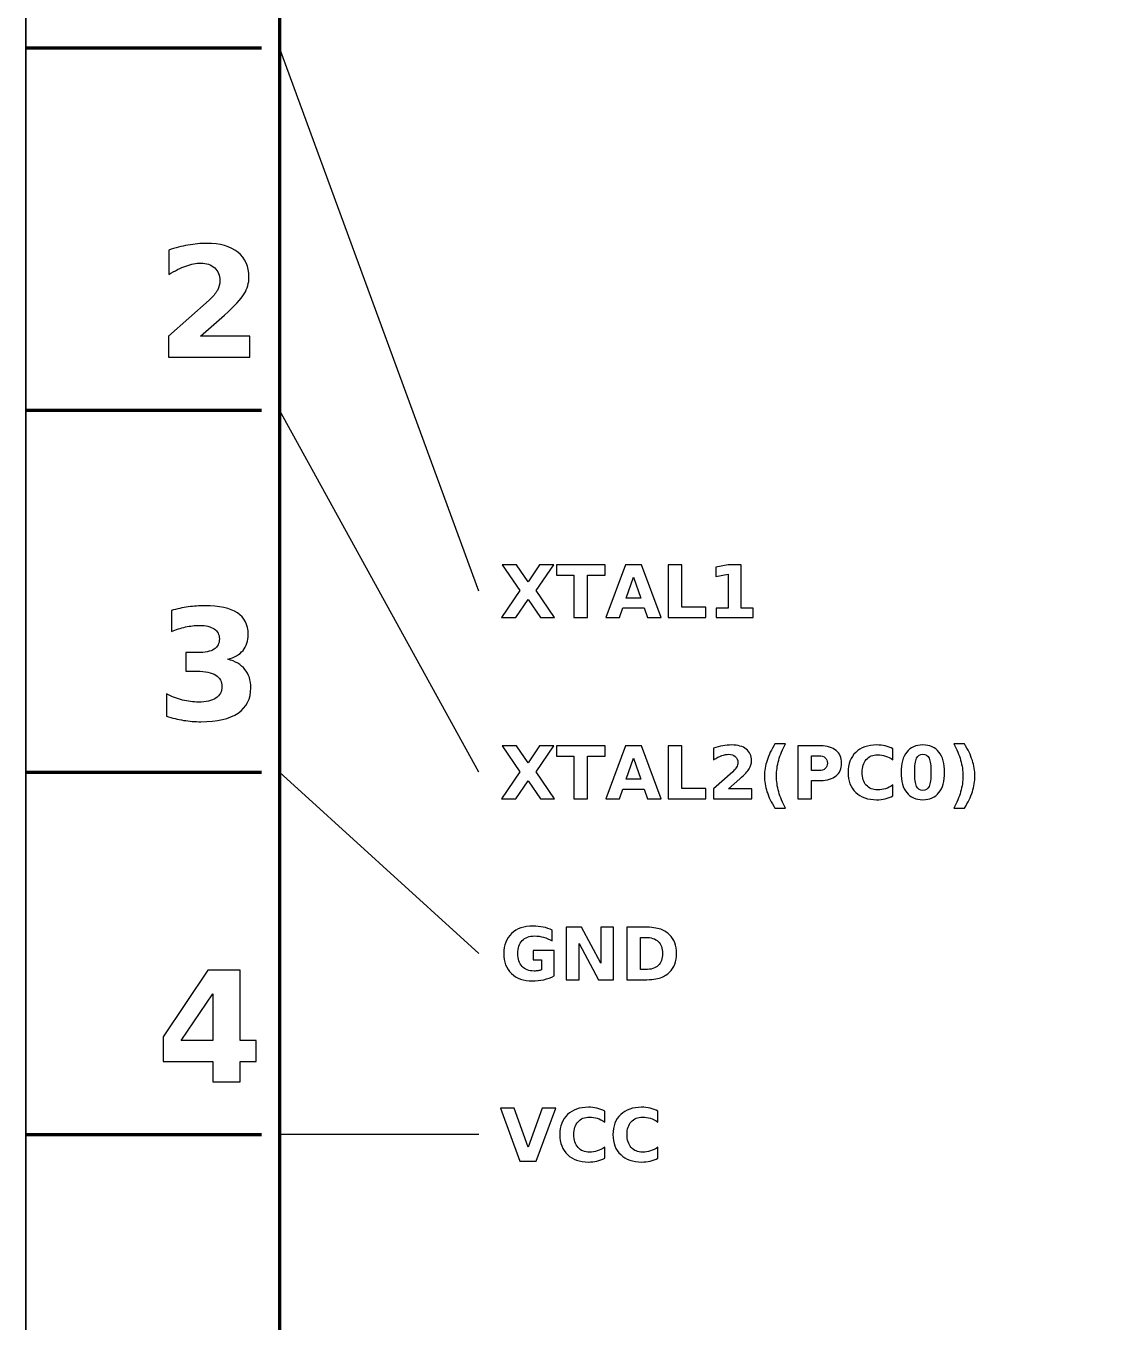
# Model space of a CAD drawing. Header units: centimetres. Extents: x -16.5 to -4.5, y -20.9 to -8.8.
# Drawn here: x -16.5 to -13.531, y -14.867 to -11.29 of the extents above; entities that cross this region are included whole.
import ezdxf

# ---------------------------------------------------------------- set-up
doc = ezdxf.new("R2010")
doc.units = ezdxf.units.CM
doc.header["$MEASUREMENT"] = 0
doc.layers.add('Layer 1', color=7, linetype='Continuous')

msp = doc.modelspace()

# ---------------------------------------------------------------- linework, layer by layer
at = {"layer": 'Layer 1', "color": 7, "lineweight": 35}
msp.add_open_spline([(-16.5, -8.85), (-16.5, -8.85), (-4.5, -8.85), (-4.5, -8.85), (-4.5, -8.85), (-4.5, -8.85), (-4.5, -20.85), (-4.5, -20.85), (-4.5, -20.85), (-4.5, -20.85), (-16.5, -20.85), (-16.5, -20.85), (-16.5, -20.85), (-16.5, -20.85), (-16.5, -8.85), (-16.5, -8.85)], degree=3, knots=[0, 0, 0, 0, 0.25, 0.25, 0.25, 0.25, 0.5, 0.5, 0.5, 0.5, 0.75, 0.75, 0.75, 0.75, 1, 1, 1, 1], dxfattribs=at)
at = {"layer": 'Layer 1', "color": 250, "lineweight": 100}
msp.add_open_spline([(-15.8, -9.55), (-15.8, -9.55), (-5.2, -9.55), (-5.2, -9.55), (-5.2, -9.55), (-5.2, -9.55), (-5.2, -20.15), (-5.2, -20.15), (-5.2, -20.15), (-5.2, -20.15), (-15.8, -20.15), (-15.8, -20.15), (-15.8, -20.15), (-15.8, -20.15), (-15.8, -9.55), (-15.8, -9.55)], degree=3, knots=[0, 0, 0, 0, 0.25, 0.25, 0.25, 0.25, 0.5, 0.5, 0.5, 0.5, 0.75, 0.75, 0.75, 0.75, 1, 1, 1, 1], dxfattribs=at)
at = {"layer": 'Layer 1', "color": 250, "lineweight": 106}
for points in [[(-16.5, -11.35), (-16.5, -11.35), (-15.85001, -11.34998), (-15.85001, -11.34998)], [(-16.3, -11.35), (-16.3, -11.35), (-15.85001, -11.34998), (-15.85001, -11.34998)], [(-16.5, -12.35), (-16.5, -12.35), (-15.85001, -12.34998), (-15.85001, -12.34998)], [(-16.3, -12.35), (-16.3, -12.35), (-15.85001, -12.34998), (-15.85001, -12.34998)], [(-16.5, -13.35), (-16.5, -13.35), (-15.85001, -13.34998), (-15.85001, -13.34998)], [(-16.3, -13.35), (-16.3, -13.35), (-15.85001, -13.34998), (-15.85001, -13.34998)], [(-16.5, -14.35), (-16.5, -14.35), (-15.85001, -14.34998), (-15.85001, -14.34998)], [(-16.3, -14.35), (-16.3, -14.35), (-15.85001, -14.34998), (-15.85001, -14.34998)]]:
    msp.add_open_spline(points, degree=3, dxfattribs=at)
at = {"layer": 'Layer 1', "color": 250, "lineweight": 25}
for points in [[(-15.25, -12.85), (-15.25, -12.85), (-15.80001, -11.34998), (-15.80001, -11.34998)], [(-15.25, -13.35), (-15.25, -13.35), (-15.80001, -12.34998), (-15.80001, -12.34998)], [(-15.25, -13.85), (-15.25, -13.85), (-15.80001, -13.34998), (-15.80001, -13.34998)], [(-15.25, -14.35), (-15.25, -14.35), (-15.80001, -14.34998), (-15.80001, -14.34998)]]:
    msp.add_open_spline(points, degree=3, dxfattribs=at)
at = {"layer": 'Layer 1', "color": 250}
for points, knots in [([(-16.01837, -12.14582), (-16.01837, -12.14582), (-15.88255, -12.14582), (-15.88255, -12.14582), (-15.88255, -12.14582), (-15.88255, -12.14582), (-15.88255, -12.20431), (-15.88255, -12.20431), (-15.88255, -12.20431), (-15.88255, -12.20431), (-16.10685, -12.20431), (-16.10685, -12.20431), (-16.10685, -12.20431), (-16.10685, -12.20431), (-16.10685, -12.14582), (-16.10685, -12.14582), (-16.10685, -12.14582), (-16.10685, -12.14582), (-15.99417, -12.04641), (-15.99417, -12.04641), (-15.99417, -12.04641), (-15.98408, -12.03731), (-15.97667, -12.02842), (-15.97187, -12.01974), (-15.97187, -12.01974), (-15.96701, -12.01106), (-15.96461, -12.00203), (-15.96461, -11.99264), (-15.96461, -11.99264), (-15.96461, -11.97818), (-15.96948, -11.96654), (-15.97921, -11.95772), (-15.97921, -11.95772), (-15.98888, -11.9489), (-16.00179, -11.94453), (-16.01795, -11.94453), (-16.01795, -11.94453), (-16.03036, -11.94453), (-16.04391, -11.94721), (-16.05866, -11.9525), (-16.05866, -11.9525), (-16.0734, -11.95779), (-16.08921, -11.96569), (-16.106, -11.97614), (-16.106, -11.97614), (-16.106, -11.97614), (-16.106, -11.90833), (-16.106, -11.90833), (-16.106, -11.90833), (-16.08808, -11.90241), (-16.07037, -11.89789), (-16.05287, -11.89479), (-16.05287, -11.89479), (-16.03537, -11.89168), (-16.01823, -11.89013), (-16.00137, -11.89013), (-16.00137, -11.89013), (-15.96447, -11.89013), (-15.93575, -11.89824), (-15.91529, -11.91454), (-15.91529, -11.91454), (-15.89483, -11.93077), (-15.8846, -11.95342), (-15.8846, -11.98256), (-15.8846, -11.98256), (-15.8846, -11.99935), (-15.88897, -12.01501), (-15.89765, -12.02955), (-15.89765, -12.02955), (-15.90633, -12.04408), (-15.9246, -12.06355), (-15.9524, -12.08796), (-15.9524, -12.08796), (-15.9524, -12.08796), (-16.01837, -12.14582), (-16.01837, -12.14582)], [0, 0, 0, 0, 0.0526316, 0.0526316, 0.0526316, 0.0526316, 0.1052632, 0.1052632, 0.1052632, 0.1052632, 0.1578947, 0.1578947, 0.1578947, 0.1578947, 0.2105263, 0.2105263, 0.2105263, 0.2105263, 0.2631579, 0.2631579, 0.2631579, 0.2631579, 0.3157895, 0.3157895, 0.3157895, 0.3157895, 0.3684211, 0.3684211, 0.3684211, 0.3684211, 0.4210526, 0.4210526, 0.4210526, 0.4210526, 0.4736842, 0.4736842, 0.4736842, 0.4736842, 0.5263158, 0.5263158, 0.5263158, 0.5263158, 0.5789474, 0.5789474, 0.5789474, 0.5789474, 0.6315789, 0.6315789, 0.6315789, 0.6315789, 0.6842105, 0.6842105, 0.6842105, 0.6842105, 0.7368421, 0.7368421, 0.7368421, 0.7368421, 0.7894737, 0.7894737, 0.7894737, 0.7894737, 0.8421053, 0.8421053, 0.8421053, 0.8421053, 0.8947368, 0.8947368, 0.8947368, 0.8947368, 0.9473684, 0.9473684, 0.9473684, 0.9473684, 1, 1, 1, 1]), ([(-15.09207, -12.8485), (-15.09207, -12.8485), (-15.04147, -12.9229), (-15.04147, -12.9229), (-15.04147, -12.9229), (-15.04147, -12.9229), (-15.08064, -12.9229), (-15.08064, -12.9229), (-15.08064, -12.9229), (-15.08064, -12.9229), (-15.1147, -12.8731), (-15.1147, -12.8731), (-15.1147, -12.8731), (-15.1147, -12.8731), (-15.1485, -12.9229), (-15.1485, -12.9229), (-15.1485, -12.9229), (-15.1485, -12.9229), (-15.18787, -12.9229), (-15.18787, -12.9229), (-15.18787, -12.9229), (-15.18787, -12.9229), (-15.13727, -12.8485), (-15.13727, -12.8485), (-15.13727, -12.8485), (-15.13727, -12.8485), (-15.1859, -12.7771), (-15.1859, -12.7771), (-15.1859, -12.7771), (-15.1859, -12.7771), (-15.14664, -12.7771), (-15.14664, -12.7771), (-15.14664, -12.7771), (-15.14664, -12.7771), (-15.1147, -12.82407), (-15.1147, -12.82407), (-15.1147, -12.82407), (-15.1147, -12.82407), (-15.08287, -12.7771), (-15.08287, -12.7771), (-15.08287, -12.7771), (-15.08287, -12.7771), (-15.04344, -12.7771), (-15.04344, -12.7771), (-15.04344, -12.7771), (-15.04344, -12.7771), (-15.09207, -12.8485), (-15.09207, -12.8485)], [0, 0, 0, 0, 0.0833333, 0.0833333, 0.0833333, 0.0833333, 0.1666667, 0.1666667, 0.1666667, 0.1666667, 0.25, 0.25, 0.25, 0.25, 0.3333333, 0.3333333, 0.3333333, 0.3333333, 0.4166667, 0.4166667, 0.4166667, 0.4166667, 0.5, 0.5, 0.5, 0.5, 0.5833333, 0.5833333, 0.5833333, 0.5833333, 0.6666667, 0.6666667, 0.6666667, 0.6666667, 0.75, 0.75, 0.75, 0.75, 0.8333333, 0.8333333, 0.8333333, 0.8333333, 0.9166667, 0.9166667, 0.9166667, 0.9166667, 1, 1, 1, 1]), ([(-15.0365, -12.7771), (-15.0365, -12.7771), (-14.90214, -12.7771), (-14.90214, -12.7771), (-14.90214, -12.7771), (-14.90214, -12.7771), (-14.90214, -12.80553), (-14.90214, -12.80553), (-14.90214, -12.80553), (-14.90214, -12.80553), (-14.95047, -12.80553), (-14.95047, -12.80553), (-14.95047, -12.80553), (-14.95047, -12.80553), (-14.95047, -12.9229), (-14.95047, -12.9229), (-14.95047, -12.9229), (-14.95047, -12.9229), (-14.98807, -12.9229), (-14.98807, -12.9229), (-14.98807, -12.9229), (-14.98807, -12.9229), (-14.98807, -12.80553), (-14.98807, -12.80553), (-14.98807, -12.80553), (-14.98807, -12.80553), (-15.0365, -12.80553), (-15.0365, -12.80553), (-15.0365, -12.80553), (-15.0365, -12.80553), (-15.0365, -12.7771), (-15.0365, -12.7771)], [0, 0, 0, 0, 0.125, 0.125, 0.125, 0.125, 0.25, 0.25, 0.25, 0.25, 0.375, 0.375, 0.375, 0.375, 0.5, 0.5, 0.5, 0.5, 0.625, 0.625, 0.625, 0.625, 0.75, 0.75, 0.75, 0.75, 0.875, 0.875, 0.875, 0.875, 1, 1, 1, 1]), ([(-14.79421, -12.89637), (-14.79421, -12.89637), (-14.85301, -12.89637), (-14.85301, -12.89637), (-14.85301, -12.89637), (-14.85301, -12.89637), (-14.86227, -12.9229), (-14.86227, -12.9229), (-14.86227, -12.9229), (-14.86227, -12.9229), (-14.90007, -12.9229), (-14.90007, -12.9229), (-14.90007, -12.9229), (-14.90007, -12.9229), (-14.84607, -12.7771), (-14.84607, -12.7771), (-14.84607, -12.7771), (-14.84607, -12.7771), (-14.80124, -12.7771), (-14.80124, -12.7771), (-14.80124, -12.7771), (-14.80124, -12.7771), (-14.74724, -12.9229), (-14.74724, -12.9229), (-14.74724, -12.9229), (-14.74724, -12.9229), (-14.78504, -12.9229), (-14.78504, -12.9229), (-14.78504, -12.9229), (-14.78504, -12.9229), (-14.79421, -12.89637), (-14.79421, -12.89637)], [0, 0, 0, 0, 0.125, 0.125, 0.125, 0.125, 0.25, 0.25, 0.25, 0.25, 0.375, 0.375, 0.375, 0.375, 0.5, 0.5, 0.5, 0.5, 0.625, 0.625, 0.625, 0.625, 0.75, 0.75, 0.75, 0.75, 0.875, 0.875, 0.875, 0.875, 1, 1, 1, 1]), ([(-14.72787, -12.7771), (-14.72787, -12.7771), (-14.69027, -12.7771), (-14.69027, -12.7771), (-14.69027, -12.7771), (-14.69027, -12.7771), (-14.69027, -12.89447), (-14.69027, -12.89447), (-14.69027, -12.89447), (-14.69027, -12.89447), (-14.62427, -12.89447), (-14.62427, -12.89447), (-14.62427, -12.89447), (-14.62427, -12.89447), (-14.62427, -12.9229), (-14.62427, -12.9229), (-14.62427, -12.9229), (-14.62427, -12.9229), (-14.72787, -12.9229), (-14.72787, -12.9229), (-14.72787, -12.9229), (-14.72787, -12.9229), (-14.72787, -12.7771), (-14.72787, -12.7771)], [0, 0, 0, 0, 0.1666667, 0.1666667, 0.1666667, 0.1666667, 0.3333333, 0.3333333, 0.3333333, 0.3333333, 0.5, 0.5, 0.5, 0.5, 0.6666667, 0.6666667, 0.6666667, 0.6666667, 0.8333333, 0.8333333, 0.8333333, 0.8333333, 1, 1, 1, 1]), ([(-14.59538, -12.89693), (-14.59538, -12.89693), (-14.56218, -12.89693), (-14.56218, -12.89693), (-14.56218, -12.89693), (-14.56218, -12.89693), (-14.56218, -12.8027), (-14.56218, -12.8027), (-14.56218, -12.8027), (-14.56218, -12.8027), (-14.59624, -12.80973), (-14.59624, -12.80973), (-14.59624, -12.80973), (-14.59624, -12.80973), (-14.59624, -12.78413), (-14.59624, -12.78413), (-14.59624, -12.78413), (-14.59624, -12.78413), (-14.56238, -12.7771), (-14.56238, -12.7771), (-14.56238, -12.7771), (-14.56238, -12.7771), (-14.52664, -12.7771), (-14.52664, -12.7771), (-14.52664, -12.7771), (-14.52664, -12.7771), (-14.52664, -12.89693), (-14.52664, -12.89693), (-14.52664, -12.89693), (-14.52664, -12.89693), (-14.49344, -12.89693), (-14.49344, -12.89693), (-14.49344, -12.89693), (-14.49344, -12.89693), (-14.49344, -12.9229), (-14.49344, -12.9229), (-14.49344, -12.9229), (-14.49344, -12.9229), (-14.59538, -12.9229), (-14.59538, -12.9229), (-14.59538, -12.9229), (-14.59538, -12.9229), (-14.59538, -12.89693), (-14.59538, -12.89693)], [0, 0, 0, 0, 0.0909091, 0.0909091, 0.0909091, 0.0909091, 0.1818182, 0.1818182, 0.1818182, 0.1818182, 0.2727273, 0.2727273, 0.2727273, 0.2727273, 0.3636364, 0.3636364, 0.3636364, 0.3636364, 0.4545455, 0.4545455, 0.4545455, 0.4545455, 0.5454545, 0.5454545, 0.5454545, 0.5454545, 0.6363636, 0.6363636, 0.6363636, 0.6363636, 0.7272727, 0.7272727, 0.7272727, 0.7272727, 0.8181818, 0.8181818, 0.8181818, 0.8181818, 0.9090909, 0.9090909, 0.9090909, 0.9090909, 1, 1, 1, 1]), ([(-14.84364, -12.8693), (-14.84364, -12.8693), (-14.80367, -12.8693), (-14.80367, -12.8693), (-14.80367, -12.8693), (-14.80367, -12.8693), (-14.82361, -12.8113), (-14.82361, -12.8113), (-14.82361, -12.8113), (-14.82361, -12.8113), (-14.84364, -12.8693), (-14.84364, -12.8693)], [0, 0, 0, 0, 0.3333333, 0.3333333, 0.3333333, 0.3333333, 0.6666667, 0.6666667, 0.6666667, 0.6666667, 1, 1, 1, 1]), ([(-15.94316, -13.03787), (-15.92242, -13.04323), (-15.90654, -13.05262), (-15.89575, -13.06588), (-15.89575, -13.06588), (-15.88495, -13.07922), (-15.87952, -13.09608), (-15.87952, -13.11661), (-15.87952, -13.11661), (-15.87952, -13.14723), (-15.89123, -13.17051), (-15.91465, -13.18646), (-15.91465, -13.18646), (-15.93808, -13.20233), (-15.97223, -13.21031), (-16.01717, -13.21031), (-16.01717, -13.21031), (-16.03305, -13.21031), (-16.04892, -13.20904), (-16.06487, -13.2065), (-16.06487, -13.2065), (-16.08074, -13.20396), (-16.09647, -13.20008), (-16.11207, -13.195), (-16.11207, -13.195), (-16.11207, -13.195), (-16.11207, -13.13361), (-16.11207, -13.13361), (-16.11207, -13.13361), (-16.09718, -13.14102), (-16.08243, -13.14667), (-16.06776, -13.15048), (-16.06776, -13.15048), (-16.05308, -13.15422), (-16.03862, -13.15612), (-16.02444, -13.15612), (-16.02444, -13.15612), (-16.00334, -13.15612), (-15.98719, -13.15245), (-15.97597, -13.14518), (-15.97597, -13.14518), (-15.96475, -13.13785), (-15.9591, -13.12741), (-15.9591, -13.11372), (-15.9591, -13.11372), (-15.9591, -13.09968), (-15.96489, -13.08902), (-15.97639, -13.08183), (-15.97639, -13.08183), (-15.98789, -13.07456), (-16.00489, -13.07096), (-16.02733, -13.07096), (-16.02733, -13.07096), (-16.02733, -13.07096), (-16.05915, -13.07096), (-16.05915, -13.07096), (-16.05915, -13.07096), (-16.05915, -13.07096), (-16.05915, -13.01967), (-16.05915, -13.01967), (-16.05915, -13.01967), (-16.05915, -13.01967), (-16.02571, -13.01967), (-16.02571, -13.01967), (-16.02571, -13.01967), (-16.00567, -13.01967), (-15.99085, -13.01656), (-15.98105, -13.01028), (-15.98105, -13.01028), (-15.97124, -13.004), (-15.96637, -12.99448), (-15.96637, -12.98171), (-15.96637, -12.98171), (-15.96637, -12.96986), (-15.9711, -12.96068), (-15.98062, -12.95426), (-15.98062, -12.95426), (-15.99015, -12.94777), (-16.00355, -12.94453), (-16.02091, -12.94453), (-16.02091, -12.94453), (-16.03375, -12.94453), (-16.04666, -12.94594), (-16.05979, -12.94883), (-16.05979, -12.94883), (-16.07284, -12.95172), (-16.08582, -12.95603), (-16.0988, -12.96167), (-16.0988, -12.96167), (-16.0988, -12.96167), (-16.0988, -12.90339), (-16.0988, -12.90339), (-16.0988, -12.90339), (-16.08307, -12.89895), (-16.06755, -12.89563), (-16.0521, -12.89344), (-16.0521, -12.89344), (-16.03664, -12.89126), (-16.02155, -12.89013), (-16.00666, -12.89013), (-16.00666, -12.89013), (-15.96658, -12.89013), (-15.93653, -12.89669), (-15.91663, -12.90988), (-15.91663, -12.90988), (-15.89673, -12.92301), (-15.88679, -12.94283), (-15.88679, -12.96929), (-15.88679, -12.96929), (-15.88679, -12.98728), (-15.89151, -13.0021), (-15.90104, -13.0136), (-15.90104, -13.0136), (-15.91056, -13.0251), (-15.9246, -13.03321), (-15.94316, -13.03787)], [0, 0, 0, 0, 0.0344828, 0.0344828, 0.0344828, 0.0344828, 0.0689655, 0.0689655, 0.0689655, 0.0689655, 0.1034483, 0.1034483, 0.1034483, 0.1034483, 0.137931, 0.137931, 0.137931, 0.137931, 0.1724138, 0.1724138, 0.1724138, 0.1724138, 0.2068966, 0.2068966, 0.2068966, 0.2068966, 0.2413793, 0.2413793, 0.2413793, 0.2413793, 0.2758621, 0.2758621, 0.2758621, 0.2758621, 0.3103448, 0.3103448, 0.3103448, 0.3103448, 0.3448276, 0.3448276, 0.3448276, 0.3448276, 0.3793103, 0.3793103, 0.3793103, 0.3793103, 0.4137931, 0.4137931, 0.4137931, 0.4137931, 0.4482759, 0.4482759, 0.4482759, 0.4482759, 0.4827586, 0.4827586, 0.4827586, 0.4827586, 0.5172414, 0.5172414, 0.5172414, 0.5172414, 0.5517241, 0.5517241, 0.5517241, 0.5517241, 0.5862069, 0.5862069, 0.5862069, 0.5862069, 0.6206897, 0.6206897, 0.6206897, 0.6206897, 0.6551724, 0.6551724, 0.6551724, 0.6551724, 0.6896552, 0.6896552, 0.6896552, 0.6896552, 0.7241379, 0.7241379, 0.7241379, 0.7241379, 0.7586207, 0.7586207, 0.7586207, 0.7586207, 0.7931034, 0.7931034, 0.7931034, 0.7931034, 0.8275862, 0.8275862, 0.8275862, 0.8275862, 0.862069, 0.862069, 0.862069, 0.862069, 0.8965517, 0.8965517, 0.8965517, 0.8965517, 0.9310345, 0.9310345, 0.9310345, 0.9310345, 0.9655172, 0.9655172, 0.9655172, 0.9655172, 1, 1, 1, 1]), ([(-14.40424, -13.44927), (-14.40424, -13.44927), (-14.43324, -13.44927), (-14.43324, -13.44927), (-14.43324, -13.44927), (-14.44321, -13.4332), (-14.45057, -13.4179), (-14.45531, -13.4034), (-14.45531, -13.4034), (-14.46007, -13.38893), (-14.46244, -13.37457), (-14.46244, -13.3603), (-14.46244, -13.3603), (-14.46244, -13.34603), (-14.46004, -13.3316), (-14.45527, -13.317), (-14.45527, -13.317), (-14.45047, -13.30237), (-14.44314, -13.2871), (-14.43324, -13.27113), (-14.43324, -13.27113), (-14.43324, -13.27113), (-14.40424, -13.27113), (-14.40424, -13.27113), (-14.40424, -13.27113), (-14.41257, -13.28657), (-14.41881, -13.30167), (-14.42297, -13.3164), (-14.42297, -13.3164), (-14.42714, -13.33113), (-14.42924, -13.3457), (-14.42924, -13.3601), (-14.42924, -13.3601), (-14.42924, -13.3745), (-14.42717, -13.38907), (-14.42304, -13.40387), (-14.42304, -13.40387), (-14.41891, -13.41863), (-14.41264, -13.43377), (-14.40424, -13.44927)], [0, 0, 0, 0, 0.1, 0.1, 0.1, 0.1, 0.2, 0.2, 0.2, 0.2, 0.3, 0.3, 0.3, 0.3, 0.4, 0.4, 0.4, 0.4, 0.5, 0.5, 0.5, 0.5, 0.6, 0.6, 0.6, 0.6, 0.7, 0.7, 0.7, 0.7, 0.8, 0.8, 0.8, 0.8, 0.9, 0.9, 0.9, 0.9, 1, 1, 1, 1]), ([(-13.93973, -13.44927), (-13.9314, -13.43377), (-13.92513, -13.41863), (-13.92096, -13.40387), (-13.92096, -13.40387), (-13.9168, -13.38907), (-13.91473, -13.3745), (-13.91473, -13.3601), (-13.91473, -13.3601), (-13.91473, -13.3457), (-13.9168, -13.33113), (-13.92096, -13.3164), (-13.92096, -13.3164), (-13.92513, -13.30167), (-13.9314, -13.28657), (-13.93973, -13.27113), (-13.93973, -13.27113), (-13.93973, -13.27113), (-13.91073, -13.27113), (-13.91073, -13.27113), (-13.91073, -13.27113), (-13.90083, -13.2871), (-13.8935, -13.30237), (-13.8887, -13.317), (-13.8887, -13.317), (-13.88393, -13.3316), (-13.88153, -13.34603), (-13.88153, -13.3603), (-13.88153, -13.3603), (-13.88153, -13.37457), (-13.8839, -13.38893), (-13.88866, -13.4034), (-13.88866, -13.4034), (-13.8934, -13.4179), (-13.90076, -13.4332), (-13.91073, -13.44927), (-13.91073, -13.44927), (-13.91073, -13.44927), (-13.93973, -13.44927), (-13.93973, -13.44927)], [0, 0, 0, 0, 0.1, 0.1, 0.1, 0.1, 0.2, 0.2, 0.2, 0.2, 0.3, 0.3, 0.3, 0.3, 0.4, 0.4, 0.4, 0.4, 0.5, 0.5, 0.5, 0.5, 0.6, 0.6, 0.6, 0.6, 0.7, 0.7, 0.7, 0.7, 0.8, 0.8, 0.8, 0.8, 0.9, 0.9, 0.9, 0.9, 1, 1, 1, 1]), ([(-15.09207, -13.3485), (-15.09207, -13.3485), (-15.04147, -13.4229), (-15.04147, -13.4229), (-15.04147, -13.4229), (-15.04147, -13.4229), (-15.08064, -13.4229), (-15.08064, -13.4229), (-15.08064, -13.4229), (-15.08064, -13.4229), (-15.1147, -13.3731), (-15.1147, -13.3731), (-15.1147, -13.3731), (-15.1147, -13.3731), (-15.1485, -13.4229), (-15.1485, -13.4229), (-15.1485, -13.4229), (-15.1485, -13.4229), (-15.18787, -13.4229), (-15.18787, -13.4229), (-15.18787, -13.4229), (-15.18787, -13.4229), (-15.13727, -13.3485), (-15.13727, -13.3485), (-15.13727, -13.3485), (-15.13727, -13.3485), (-15.1859, -13.2771), (-15.1859, -13.2771), (-15.1859, -13.2771), (-15.1859, -13.2771), (-15.14664, -13.2771), (-15.14664, -13.2771), (-15.14664, -13.2771), (-15.14664, -13.2771), (-15.1147, -13.32407), (-15.1147, -13.32407), (-15.1147, -13.32407), (-15.1147, -13.32407), (-15.08287, -13.2771), (-15.08287, -13.2771), (-15.08287, -13.2771), (-15.08287, -13.2771), (-15.04344, -13.2771), (-15.04344, -13.2771), (-15.04344, -13.2771), (-15.04344, -13.2771), (-15.09207, -13.3485), (-15.09207, -13.3485)], [0, 0, 0, 0, 0.0833333, 0.0833333, 0.0833333, 0.0833333, 0.1666667, 0.1666667, 0.1666667, 0.1666667, 0.25, 0.25, 0.25, 0.25, 0.3333333, 0.3333333, 0.3333333, 0.3333333, 0.4166667, 0.4166667, 0.4166667, 0.4166667, 0.5, 0.5, 0.5, 0.5, 0.5833333, 0.5833333, 0.5833333, 0.5833333, 0.6666667, 0.6666667, 0.6666667, 0.6666667, 0.75, 0.75, 0.75, 0.75, 0.8333333, 0.8333333, 0.8333333, 0.8333333, 0.9166667, 0.9166667, 0.9166667, 0.9166667, 1, 1, 1, 1]), ([(-15.0365, -13.2771), (-15.0365, -13.2771), (-14.90214, -13.2771), (-14.90214, -13.2771), (-14.90214, -13.2771), (-14.90214, -13.2771), (-14.90214, -13.30553), (-14.90214, -13.30553), (-14.90214, -13.30553), (-14.90214, -13.30553), (-14.95047, -13.30553), (-14.95047, -13.30553), (-14.95047, -13.30553), (-14.95047, -13.30553), (-14.95047, -13.4229), (-14.95047, -13.4229), (-14.95047, -13.4229), (-14.95047, -13.4229), (-14.98807, -13.4229), (-14.98807, -13.4229), (-14.98807, -13.4229), (-14.98807, -13.4229), (-14.98807, -13.30553), (-14.98807, -13.30553), (-14.98807, -13.30553), (-14.98807, -13.30553), (-15.0365, -13.30553), (-15.0365, -13.30553), (-15.0365, -13.30553), (-15.0365, -13.30553), (-15.0365, -13.2771), (-15.0365, -13.2771)], [0, 0, 0, 0, 0.125, 0.125, 0.125, 0.125, 0.25, 0.25, 0.25, 0.25, 0.375, 0.375, 0.375, 0.375, 0.5, 0.5, 0.5, 0.5, 0.625, 0.625, 0.625, 0.625, 0.75, 0.75, 0.75, 0.75, 0.875, 0.875, 0.875, 0.875, 1, 1, 1, 1]), ([(-14.79421, -13.39637), (-14.79421, -13.39637), (-14.85301, -13.39637), (-14.85301, -13.39637), (-14.85301, -13.39637), (-14.85301, -13.39637), (-14.86227, -13.4229), (-14.86227, -13.4229), (-14.86227, -13.4229), (-14.86227, -13.4229), (-14.90007, -13.4229), (-14.90007, -13.4229), (-14.90007, -13.4229), (-14.90007, -13.4229), (-14.84607, -13.2771), (-14.84607, -13.2771), (-14.84607, -13.2771), (-14.84607, -13.2771), (-14.80124, -13.2771), (-14.80124, -13.2771), (-14.80124, -13.2771), (-14.80124, -13.2771), (-14.74724, -13.4229), (-14.74724, -13.4229), (-14.74724, -13.4229), (-14.74724, -13.4229), (-14.78504, -13.4229), (-14.78504, -13.4229), (-14.78504, -13.4229), (-14.78504, -13.4229), (-14.79421, -13.39637), (-14.79421, -13.39637)], [0, 0, 0, 0, 0.125, 0.125, 0.125, 0.125, 0.25, 0.25, 0.25, 0.25, 0.375, 0.375, 0.375, 0.375, 0.5, 0.5, 0.5, 0.5, 0.625, 0.625, 0.625, 0.625, 0.75, 0.75, 0.75, 0.75, 0.875, 0.875, 0.875, 0.875, 1, 1, 1, 1]), ([(-14.72787, -13.2771), (-14.72787, -13.2771), (-14.69027, -13.2771), (-14.69027, -13.2771), (-14.69027, -13.2771), (-14.69027, -13.2771), (-14.69027, -13.39447), (-14.69027, -13.39447), (-14.69027, -13.39447), (-14.69027, -13.39447), (-14.62427, -13.39447), (-14.62427, -13.39447), (-14.62427, -13.39447), (-14.62427, -13.39447), (-14.62427, -13.4229), (-14.62427, -13.4229), (-14.62427, -13.4229), (-14.62427, -13.4229), (-14.72787, -13.4229), (-14.72787, -13.4229), (-14.72787, -13.4229), (-14.72787, -13.4229), (-14.72787, -13.2771), (-14.72787, -13.2771)], [0, 0, 0, 0, 0.1666667, 0.1666667, 0.1666667, 0.1666667, 0.3333333, 0.3333333, 0.3333333, 0.3333333, 0.5, 0.5, 0.5, 0.5, 0.6666667, 0.6666667, 0.6666667, 0.6666667, 0.8333333, 0.8333333, 0.8333333, 0.8333333, 1, 1, 1, 1]), ([(-14.56118, -13.39527), (-14.56118, -13.39527), (-14.49701, -13.39527), (-14.49701, -13.39527), (-14.49701, -13.39527), (-14.49701, -13.39527), (-14.49701, -13.4229), (-14.49701, -13.4229), (-14.49701, -13.4229), (-14.49701, -13.4229), (-14.60298, -13.4229), (-14.60298, -13.4229), (-14.60298, -13.4229), (-14.60298, -13.4229), (-14.60298, -13.39527), (-14.60298, -13.39527), (-14.60298, -13.39527), (-14.60298, -13.39527), (-14.54974, -13.3483), (-14.54974, -13.3483), (-14.54974, -13.3483), (-14.54498, -13.344), (-14.54148, -13.3398), (-14.53921, -13.3357), (-14.53921, -13.3357), (-14.53691, -13.3316), (-14.53578, -13.32733), (-14.53578, -13.3229), (-14.53578, -13.3229), (-14.53578, -13.31607), (-14.53808, -13.31057), (-14.54268, -13.3064), (-14.54268, -13.3064), (-14.54724, -13.30223), (-14.55334, -13.30017), (-14.56098, -13.30017), (-14.56098, -13.30017), (-14.56684, -13.30017), (-14.57324, -13.30143), (-14.58021, -13.30393), (-14.58021, -13.30393), (-14.58718, -13.30643), (-14.59464, -13.31017), (-14.60258, -13.3151), (-14.60258, -13.3151), (-14.60258, -13.3151), (-14.60258, -13.28307), (-14.60258, -13.28307), (-14.60258, -13.28307), (-14.59411, -13.28027), (-14.58574, -13.27813), (-14.57748, -13.27667), (-14.57748, -13.27667), (-14.56921, -13.2752), (-14.56111, -13.27447), (-14.55314, -13.27447), (-14.55314, -13.27447), (-14.53571, -13.27447), (-14.52214, -13.2783), (-14.51248, -13.286), (-14.51248, -13.286), (-14.50281, -13.29367), (-14.49798, -13.30437), (-14.49798, -13.31813), (-14.49798, -13.31813), (-14.49798, -13.32607), (-14.50004, -13.33347), (-14.50414, -13.34033), (-14.50414, -13.34033), (-14.50824, -13.3472), (-14.51688, -13.3564), (-14.53001, -13.36793), (-14.53001, -13.36793), (-14.53001, -13.36793), (-14.56118, -13.39527), (-14.56118, -13.39527)], [0, 0, 0, 0, 0.0526316, 0.0526316, 0.0526316, 0.0526316, 0.1052632, 0.1052632, 0.1052632, 0.1052632, 0.1578947, 0.1578947, 0.1578947, 0.1578947, 0.2105263, 0.2105263, 0.2105263, 0.2105263, 0.2631579, 0.2631579, 0.2631579, 0.2631579, 0.3157895, 0.3157895, 0.3157895, 0.3157895, 0.3684211, 0.3684211, 0.3684211, 0.3684211, 0.4210526, 0.4210526, 0.4210526, 0.4210526, 0.4736842, 0.4736842, 0.4736842, 0.4736842, 0.5263158, 0.5263158, 0.5263158, 0.5263158, 0.5789474, 0.5789474, 0.5789474, 0.5789474, 0.6315789, 0.6315789, 0.6315789, 0.6315789, 0.6842105, 0.6842105, 0.6842105, 0.6842105, 0.7368421, 0.7368421, 0.7368421, 0.7368421, 0.7894737, 0.7894737, 0.7894737, 0.7894737, 0.8421053, 0.8421053, 0.8421053, 0.8421053, 0.8947368, 0.8947368, 0.8947368, 0.8947368, 0.9473684, 0.9473684, 0.9473684, 0.9473684, 1, 1, 1, 1]), ([(-14.36987, -13.2771), (-14.36987, -13.2771), (-14.30747, -13.2771), (-14.30747, -13.2771), (-14.30747, -13.2771), (-14.28891, -13.2771), (-14.27467, -13.28123), (-14.26474, -13.28947), (-14.26474, -13.28947), (-14.25481, -13.2977), (-14.24984, -13.30943), (-14.24984, -13.32467), (-14.24984, -13.32467), (-14.24984, -13.33993), (-14.25481, -13.3517), (-14.26474, -13.35993), (-14.26474, -13.35993), (-14.27467, -13.36817), (-14.28891, -13.3723), (-14.30747, -13.3723), (-14.30747, -13.3723), (-14.30747, -13.3723), (-14.33227, -13.3723), (-14.33227, -13.3723), (-14.33227, -13.3723), (-14.33227, -13.3723), (-14.33227, -13.4229), (-14.33227, -13.4229), (-14.33227, -13.4229), (-14.33227, -13.4229), (-14.36987, -13.4229), (-14.36987, -13.4229), (-14.36987, -13.4229), (-14.36987, -13.4229), (-14.36987, -13.2771), (-14.36987, -13.2771)], [0, 0, 0, 0, 0.1111111, 0.1111111, 0.1111111, 0.1111111, 0.2222222, 0.2222222, 0.2222222, 0.2222222, 0.3333333, 0.3333333, 0.3333333, 0.3333333, 0.4444444, 0.4444444, 0.4444444, 0.4444444, 0.5555556, 0.5555556, 0.5555556, 0.5555556, 0.6666667, 0.6666667, 0.6666667, 0.6666667, 0.7777778, 0.7777778, 0.7777778, 0.7777778, 0.8888889, 0.8888889, 0.8888889, 0.8888889, 1, 1, 1, 1]), ([(-14.33227, -13.30433), (-14.33227, -13.30433), (-14.33227, -13.34507), (-14.33227, -13.34507), (-14.33227, -13.34507), (-14.33227, -13.34507), (-14.31147, -13.34507), (-14.31147, -13.34507), (-14.31147, -13.34507), (-14.30417, -13.34507), (-14.29854, -13.3433), (-14.29457, -13.33973), (-14.29457, -13.33973), (-14.29061, -13.3362), (-14.28861, -13.33117), (-14.28861, -13.32467), (-14.28861, -13.32467), (-14.28861, -13.31813), (-14.29061, -13.31313), (-14.29457, -13.3096), (-14.29457, -13.3096), (-14.29854, -13.3061), (-14.30417, -13.30433), (-14.31147, -13.30433), (-14.31147, -13.30433), (-14.31147, -13.30433), (-14.33227, -13.30433), (-14.33227, -13.30433)], [0, 0, 0, 0, 0.1428571, 0.1428571, 0.1428571, 0.1428571, 0.2857143, 0.2857143, 0.2857143, 0.2857143, 0.4285714, 0.4285714, 0.4285714, 0.4285714, 0.5714286, 0.5714286, 0.5714286, 0.5714286, 0.7142857, 0.7142857, 0.7142857, 0.7142857, 0.8571429, 0.8571429, 0.8571429, 0.8571429, 1, 1, 1, 1]), ([(-14.10767, -13.4149), (-14.11457, -13.41847), (-14.12177, -13.42117), (-14.12927, -13.423), (-14.12927, -13.423), (-14.13674, -13.42483), (-14.14457, -13.42573), (-14.1527, -13.42573), (-14.1527, -13.42573), (-14.17697, -13.42573), (-14.1962, -13.41893), (-14.2104, -13.40537), (-14.2104, -13.40537), (-14.2246, -13.3918), (-14.2317, -13.3734), (-14.2317, -13.35013), (-14.2317, -13.35013), (-14.2317, -13.32683), (-14.2246, -13.3084), (-14.2104, -13.29483), (-14.2104, -13.29483), (-14.1962, -13.28127), (-14.17697, -13.27447), (-14.1527, -13.27447), (-14.1527, -13.27447), (-14.14457, -13.27447), (-14.13674, -13.27537), (-14.12927, -13.2772), (-14.12927, -13.2772), (-14.12177, -13.27903), (-14.11457, -13.28173), (-14.10767, -13.2853), (-14.10767, -13.2853), (-14.10767, -13.2853), (-14.10767, -13.31547), (-14.10767, -13.31547), (-14.10767, -13.31547), (-14.11464, -13.3107), (-14.1215, -13.30723), (-14.12827, -13.30503), (-14.12827, -13.30503), (-14.13504, -13.3028), (-14.14217, -13.3017), (-14.14967, -13.3017), (-14.14967, -13.3017), (-14.16307, -13.3017), (-14.17364, -13.306), (-14.1813, -13.3146), (-14.1813, -13.3146), (-14.189, -13.3232), (-14.19284, -13.33503), (-14.19284, -13.35013), (-14.19284, -13.35013), (-14.19284, -13.3652), (-14.189, -13.377), (-14.1813, -13.3856), (-14.1813, -13.3856), (-14.17364, -13.3942), (-14.16307, -13.3985), (-14.14967, -13.3985), (-14.14967, -13.3985), (-14.14217, -13.3985), (-14.13504, -13.3974), (-14.12827, -13.39517), (-14.12827, -13.39517), (-14.1215, -13.39297), (-14.11464, -13.3895), (-14.10767, -13.38473), (-14.10767, -13.38473), (-14.10767, -13.38473), (-14.10767, -13.4149), (-14.10767, -13.4149)], [0, 0, 0, 0, 0.0555556, 0.0555556, 0.0555556, 0.0555556, 0.1111111, 0.1111111, 0.1111111, 0.1111111, 0.1666667, 0.1666667, 0.1666667, 0.1666667, 0.2222222, 0.2222222, 0.2222222, 0.2222222, 0.2777778, 0.2777778, 0.2777778, 0.2777778, 0.3333333, 0.3333333, 0.3333333, 0.3333333, 0.3888889, 0.3888889, 0.3888889, 0.3888889, 0.4444444, 0.4444444, 0.4444444, 0.4444444, 0.5, 0.5, 0.5, 0.5, 0.5555556, 0.5555556, 0.5555556, 0.5555556, 0.6111111, 0.6111111, 0.6111111, 0.6111111, 0.6666667, 0.6666667, 0.6666667, 0.6666667, 0.7222222, 0.7222222, 0.7222222, 0.7222222, 0.7777778, 0.7777778, 0.7777778, 0.7777778, 0.8333333, 0.8333333, 0.8333333, 0.8333333, 0.8888889, 0.8888889, 0.8888889, 0.8888889, 0.9444444, 0.9444444, 0.9444444, 0.9444444, 1, 1, 1, 1]), ([(-13.9653, -13.35013), (-13.9653, -13.3743), (-13.9705, -13.39293), (-13.98093, -13.40607), (-13.98093, -13.40607), (-13.99133, -13.41917), (-14.00613, -13.42573), (-14.02527, -13.42573), (-14.02527, -13.42573), (-14.04447, -13.42573), (-14.0593, -13.41917), (-14.0697, -13.40607), (-14.0697, -13.40607), (-14.08013, -13.39293), (-14.08533, -13.3743), (-14.08533, -13.35013), (-14.08533, -13.35013), (-14.08533, -13.32593), (-14.08013, -13.30727), (-14.0697, -13.29413), (-14.0697, -13.29413), (-14.0593, -13.28103), (-14.04447, -13.27447), (-14.02527, -13.27447), (-14.02527, -13.27447), (-14.00613, -13.27447), (-13.99133, -13.28103), (-13.98093, -13.29413), (-13.98093, -13.29413), (-13.9705, -13.30727), (-13.9653, -13.32593), (-13.9653, -13.35013)], [0, 0, 0, 0, 0.125, 0.125, 0.125, 0.125, 0.25, 0.25, 0.25, 0.25, 0.375, 0.375, 0.375, 0.375, 0.5, 0.5, 0.5, 0.5, 0.625, 0.625, 0.625, 0.625, 0.75, 0.75, 0.75, 0.75, 0.875, 0.875, 0.875, 0.875, 1, 1, 1, 1]), ([(-14.0029, -13.34987), (-14.0029, -13.33163), (-14.0046, -13.3188), (-14.00803, -13.31133), (-14.00803, -13.31133), (-14.01143, -13.3039), (-14.0172, -13.30017), (-14.02527, -13.30017), (-14.02527, -13.30017), (-14.03333, -13.30017), (-14.0391, -13.3039), (-14.04257, -13.31133), (-14.04257, -13.31133), (-14.046, -13.3188), (-14.04773, -13.33163), (-14.04773, -13.34987), (-14.04773, -13.34987), (-14.04773, -13.36827), (-14.046, -13.38127), (-14.04257, -13.3888), (-14.04257, -13.3888), (-14.0391, -13.39637), (-14.03333, -13.40013), (-14.02527, -13.40013), (-14.02527, -13.40013), (-14.01727, -13.40013), (-14.01153, -13.39637), (-14.00807, -13.3888), (-14.00807, -13.3888), (-14.00463, -13.38127), (-14.0029, -13.36827), (-14.0029, -13.34987)], [0, 0, 0, 0, 0.125, 0.125, 0.125, 0.125, 0.25, 0.25, 0.25, 0.25, 0.375, 0.375, 0.375, 0.375, 0.5, 0.5, 0.5, 0.5, 0.625, 0.625, 0.625, 0.625, 0.75, 0.75, 0.75, 0.75, 0.875, 0.875, 0.875, 0.875, 1, 1, 1, 1]), ([(-14.84364, -13.3693), (-14.84364, -13.3693), (-14.80367, -13.3693), (-14.80367, -13.3693), (-14.80367, -13.3693), (-14.80367, -13.3693), (-14.82361, -13.3113), (-14.82361, -13.3113), (-14.82361, -13.3113), (-14.82361, -13.3113), (-14.84364, -13.3693), (-14.84364, -13.3693)], [0, 0, 0, 0, 0.3333333, 0.3333333, 0.3333333, 0.3333333, 0.6666667, 0.6666667, 0.6666667, 0.6666667, 1, 1, 1, 1]), ([(-15.04224, -13.91207), (-15.0516, -13.91663), (-15.06134, -13.92003), (-15.07144, -13.92233), (-15.07144, -13.92233), (-15.08154, -13.9246), (-15.09194, -13.92573), (-15.1027, -13.92573), (-15.1027, -13.92573), (-15.12697, -13.92573), (-15.1462, -13.91893), (-15.1604, -13.90537), (-15.1604, -13.90537), (-15.1746, -13.8918), (-15.1817, -13.8734), (-15.1817, -13.85013), (-15.1817, -13.85013), (-15.1817, -13.82663), (-15.17447, -13.80817), (-15.16004, -13.79467), (-15.16004, -13.79467), (-15.14557, -13.7812), (-15.12577, -13.77447), (-15.10064, -13.77447), (-15.10064, -13.77447), (-15.09094, -13.77447), (-15.08164, -13.77537), (-15.07274, -13.7772), (-15.07274, -13.7772), (-15.06387, -13.77903), (-15.05547, -13.78173), (-15.0476, -13.7853), (-15.0476, -13.7853), (-15.0476, -13.7853), (-15.0476, -13.81547), (-15.0476, -13.81547), (-15.0476, -13.81547), (-15.05574, -13.81083), (-15.06384, -13.8074), (-15.07187, -13.80513), (-15.07187, -13.80513), (-15.0799, -13.80283), (-15.08797, -13.8017), (-15.09604, -13.8017), (-15.09604, -13.8017), (-15.11104, -13.8017), (-15.12257, -13.8059), (-15.13067, -13.81427), (-15.13067, -13.81427), (-15.13877, -13.82263), (-15.14284, -13.8346), (-15.14284, -13.85013), (-15.14284, -13.85013), (-15.14284, -13.86557), (-15.13894, -13.8775), (-15.1311, -13.8859), (-15.1311, -13.8859), (-15.1233, -13.8943), (-15.1122, -13.8985), (-15.0978, -13.8985), (-15.0978, -13.8985), (-15.0939, -13.8985), (-15.09027, -13.89827), (-15.0869, -13.89777), (-15.0869, -13.89777), (-15.08354, -13.89727), (-15.08054, -13.8965), (-15.07787, -13.89547), (-15.07787, -13.89547), (-15.07787, -13.89547), (-15.07787, -13.86713), (-15.07787, -13.86713), (-15.07787, -13.86713), (-15.07787, -13.86713), (-15.1008, -13.86713), (-15.1008, -13.86713), (-15.1008, -13.86713), (-15.1008, -13.86713), (-15.1008, -13.84193), (-15.1008, -13.84193), (-15.1008, -13.84193), (-15.1008, -13.84193), (-15.04224, -13.84193), (-15.04224, -13.84193), (-15.04224, -13.84193), (-15.04224, -13.84193), (-15.04224, -13.91207), (-15.04224, -13.91207)], [0, 0, 0, 0, 0.0454545, 0.0454545, 0.0454545, 0.0454545, 0.0909091, 0.0909091, 0.0909091, 0.0909091, 0.1363636, 0.1363636, 0.1363636, 0.1363636, 0.1818182, 0.1818182, 0.1818182, 0.1818182, 0.2272727, 0.2272727, 0.2272727, 0.2272727, 0.2727273, 0.2727273, 0.2727273, 0.2727273, 0.3181818, 0.3181818, 0.3181818, 0.3181818, 0.3636364, 0.3636364, 0.3636364, 0.3636364, 0.4090909, 0.4090909, 0.4090909, 0.4090909, 0.4545455, 0.4545455, 0.4545455, 0.4545455, 0.5, 0.5, 0.5, 0.5, 0.5454545, 0.5454545, 0.5454545, 0.5454545, 0.5909091, 0.5909091, 0.5909091, 0.5909091, 0.6363636, 0.6363636, 0.6363636, 0.6363636, 0.6818182, 0.6818182, 0.6818182, 0.6818182, 0.7272727, 0.7272727, 0.7272727, 0.7272727, 0.7727273, 0.7727273, 0.7727273, 0.7727273, 0.8181818, 0.8181818, 0.8181818, 0.8181818, 0.8636364, 0.8636364, 0.8636364, 0.8636364, 0.9090909, 0.9090909, 0.9090909, 0.9090909, 0.9545455, 0.9545455, 0.9545455, 0.9545455, 1, 1, 1, 1]), ([(-15.00913, -13.7771), (-15.00913, -13.7771), (-14.96713, -13.7771), (-14.96713, -13.7771), (-14.96713, -13.7771), (-14.96713, -13.7771), (-14.9141, -13.8771), (-14.9141, -13.8771), (-14.9141, -13.8771), (-14.9141, -13.8771), (-14.9141, -13.7771), (-14.9141, -13.7771), (-14.9141, -13.7771), (-14.9141, -13.7771), (-14.87847, -13.7771), (-14.87847, -13.7771), (-14.87847, -13.7771), (-14.87847, -13.7771), (-14.87847, -13.9229), (-14.87847, -13.9229), (-14.87847, -13.9229), (-14.87847, -13.9229), (-14.92047, -13.9229), (-14.92047, -13.9229), (-14.92047, -13.9229), (-14.92047, -13.9229), (-14.9735, -13.8229), (-14.9735, -13.8229), (-14.9735, -13.8229), (-14.9735, -13.8229), (-14.9735, -13.9229), (-14.9735, -13.9229), (-14.9735, -13.9229), (-14.9735, -13.9229), (-15.00913, -13.9229), (-15.00913, -13.9229), (-15.00913, -13.9229), (-15.00913, -13.9229), (-15.00913, -13.7771), (-15.00913, -13.7771)], [0, 0, 0, 0, 0.1, 0.1, 0.1, 0.1, 0.2, 0.2, 0.2, 0.2, 0.3, 0.3, 0.3, 0.3, 0.4, 0.4, 0.4, 0.4, 0.5, 0.5, 0.5, 0.5, 0.6, 0.6, 0.6, 0.6, 0.7, 0.7, 0.7, 0.7, 0.8, 0.8, 0.8, 0.8, 0.9, 0.9, 0.9, 0.9, 1, 1, 1, 1]), ([(-14.84176, -13.7771), (-14.84176, -13.7771), (-14.8021, -13.7771), (-14.8021, -13.7771), (-14.8021, -13.7771), (-14.77996, -13.7771), (-14.7635, -13.77867), (-14.75266, -13.78183), (-14.75266, -13.78183), (-14.74183, -13.785), (-14.73253, -13.79033), (-14.72476, -13.7979), (-14.72476, -13.7979), (-14.71793, -13.80447), (-14.71286, -13.81207), (-14.70953, -13.82067), (-14.70953, -13.82067), (-14.70623, -13.82923), (-14.70456, -13.83897), (-14.70456, -13.84987), (-14.70456, -13.84987), (-14.70456, -13.86087), (-14.70623, -13.87067), (-14.70953, -13.8793), (-14.70953, -13.8793), (-14.71286, -13.88793), (-14.71793, -13.89553), (-14.72476, -13.9021), (-14.72476, -13.9021), (-14.7326, -13.90967), (-14.74196, -13.915), (-14.7529, -13.91817), (-14.7529, -13.91817), (-14.76383, -13.92133), (-14.78023, -13.9229), (-14.8021, -13.9229), (-14.8021, -13.9229), (-14.8021, -13.9229), (-14.84176, -13.9229), (-14.84176, -13.9229), (-14.84176, -13.9229), (-14.84176, -13.9229), (-14.84176, -13.7771), (-14.84176, -13.7771)], [0, 0, 0, 0, 0.0909091, 0.0909091, 0.0909091, 0.0909091, 0.1818182, 0.1818182, 0.1818182, 0.1818182, 0.2727273, 0.2727273, 0.2727273, 0.2727273, 0.3636364, 0.3636364, 0.3636364, 0.3636364, 0.4545455, 0.4545455, 0.4545455, 0.4545455, 0.5454545, 0.5454545, 0.5454545, 0.5454545, 0.6363636, 0.6363636, 0.6363636, 0.6363636, 0.7272727, 0.7272727, 0.7272727, 0.7272727, 0.8181818, 0.8181818, 0.8181818, 0.8181818, 0.9090909, 0.9090909, 0.9090909, 0.9090909, 1, 1, 1, 1]), ([(-14.80416, -13.80553), (-14.80416, -13.80553), (-14.80416, -13.89447), (-14.80416, -13.89447), (-14.80416, -13.89447), (-14.80416, -13.89447), (-14.7907, -13.89447), (-14.7907, -13.89447), (-14.7907, -13.89447), (-14.77533, -13.89447), (-14.7636, -13.89067), (-14.7555, -13.88303), (-14.7555, -13.88303), (-14.7474, -13.87543), (-14.74333, -13.86437), (-14.74333, -13.84987), (-14.74333, -13.84987), (-14.74333, -13.8354), (-14.74736, -13.8244), (-14.75543, -13.81687), (-14.75543, -13.81687), (-14.7635, -13.8093), (-14.77526, -13.80553), (-14.7907, -13.80553), (-14.7907, -13.80553), (-14.7907, -13.80553), (-14.80416, -13.80553), (-14.80416, -13.80553)], [0, 0, 0, 0, 0.1428571, 0.1428571, 0.1428571, 0.1428571, 0.2857143, 0.2857143, 0.2857143, 0.2857143, 0.4285714, 0.4285714, 0.4285714, 0.4285714, 0.5714286, 0.5714286, 0.5714286, 0.5714286, 0.7142857, 0.7142857, 0.7142857, 0.7142857, 0.8571429, 0.8571429, 0.8571429, 0.8571429, 1, 1, 1, 1]), ([(-15.9977, -13.8957), (-15.9977, -13.8957), (-15.90922, -13.8957), (-15.90922, -13.8957), (-15.90922, -13.8957), (-15.90922, -13.8957), (-15.90922, -14.09043), (-15.90922, -14.09043), (-15.90922, -14.09043), (-15.90922, -14.09043), (-15.8652, -14.09043), (-15.8652, -14.09043), (-15.8652, -14.09043), (-15.8652, -14.09043), (-15.8652, -14.14808), (-15.8652, -14.14808), (-15.8652, -14.14808), (-15.8652, -14.14808), (-15.90922, -14.14808), (-15.90922, -14.14808), (-15.90922, -14.14808), (-15.90922, -14.14808), (-15.90922, -14.20431), (-15.90922, -14.20431), (-15.90922, -14.20431), (-15.90922, -14.20431), (-15.98443, -14.20431), (-15.98443, -14.20431), (-15.98443, -14.20431), (-15.98443, -14.20431), (-15.98443, -14.14808), (-15.98443, -14.14808), (-15.98443, -14.14808), (-15.98443, -14.14808), (-16.12131, -14.14808), (-16.12131, -14.14808), (-16.12131, -14.14808), (-16.12131, -14.14808), (-16.12131, -14.07985), (-16.12131, -14.07985), (-16.12131, -14.07985), (-16.12131, -14.07985), (-15.9977, -13.8957), (-15.9977, -13.8957)], [0, 0, 0, 0, 0.0909091, 0.0909091, 0.0909091, 0.0909091, 0.1818182, 0.1818182, 0.1818182, 0.1818182, 0.2727273, 0.2727273, 0.2727273, 0.2727273, 0.3636364, 0.3636364, 0.3636364, 0.3636364, 0.4545455, 0.4545455, 0.4545455, 0.4545455, 0.5454545, 0.5454545, 0.5454545, 0.5454545, 0.6363636, 0.6363636, 0.6363636, 0.6363636, 0.7272727, 0.7272727, 0.7272727, 0.7272727, 0.8181818, 0.8181818, 0.8181818, 0.8181818, 0.9090909, 0.9090909, 0.9090909, 0.9090909, 1, 1, 1, 1]), ([(-15.98443, -13.96125), (-15.98443, -13.96125), (-16.07171, -14.09043), (-16.07171, -14.09043), (-16.07171, -14.09043), (-16.07171, -14.09043), (-15.98443, -14.09043), (-15.98443, -14.09043), (-15.98443, -14.09043), (-15.98443, -14.09043), (-15.98443, -13.96125), (-15.98443, -13.96125)], [0, 0, 0, 0, 0.3333333, 0.3333333, 0.3333333, 0.3333333, 0.6666667, 0.6666667, 0.6666667, 0.6666667, 1, 1, 1, 1]), ([(-14.90305, -14.4148), (-14.90995, -14.41837), (-14.91715, -14.42107), (-14.92465, -14.4229), (-14.92465, -14.4229), (-14.93212, -14.42473), (-14.93995, -14.42563), (-14.94808, -14.42563), (-14.94808, -14.42563), (-14.97235, -14.42563), (-14.99158, -14.41883), (-15.00578, -14.40527), (-15.00578, -14.40527), (-15.01998, -14.3917), (-15.02708, -14.3733), (-15.02708, -14.35003), (-15.02708, -14.35003), (-15.02708, -14.32673), (-15.01998, -14.3083), (-15.00578, -14.29473), (-15.00578, -14.29473), (-14.99158, -14.28117), (-14.97235, -14.27437), (-14.94808, -14.27437), (-14.94808, -14.27437), (-14.93995, -14.27437), (-14.93212, -14.27527), (-14.92465, -14.2771), (-14.92465, -14.2771), (-14.91715, -14.27893), (-14.90995, -14.28163), (-14.90305, -14.2852), (-14.90305, -14.2852), (-14.90305, -14.2852), (-14.90305, -14.31537), (-14.90305, -14.31537), (-14.90305, -14.31537), (-14.91002, -14.3106), (-14.91688, -14.30713), (-14.92365, -14.30493), (-14.92365, -14.30493), (-14.93042, -14.3027), (-14.93755, -14.3016), (-14.94505, -14.3016), (-14.94505, -14.3016), (-14.95845, -14.3016), (-14.96902, -14.3059), (-14.97668, -14.3145), (-14.97668, -14.3145), (-14.98438, -14.3231), (-14.98822, -14.33493), (-14.98822, -14.35003), (-14.98822, -14.35003), (-14.98822, -14.3651), (-14.98438, -14.3769), (-14.97668, -14.3855), (-14.97668, -14.3855), (-14.96902, -14.3941), (-14.95845, -14.3984), (-14.94505, -14.3984), (-14.94505, -14.3984), (-14.93755, -14.3984), (-14.93042, -14.3973), (-14.92365, -14.39507), (-14.92365, -14.39507), (-14.91688, -14.39287), (-14.91002, -14.3894), (-14.90305, -14.38463), (-14.90305, -14.38463), (-14.90305, -14.38463), (-14.90305, -14.4148), (-14.90305, -14.4148)], [0, 0, 0, 0, 0.0555556, 0.0555556, 0.0555556, 0.0555556, 0.1111111, 0.1111111, 0.1111111, 0.1111111, 0.1666667, 0.1666667, 0.1666667, 0.1666667, 0.2222222, 0.2222222, 0.2222222, 0.2222222, 0.2777778, 0.2777778, 0.2777778, 0.2777778, 0.3333333, 0.3333333, 0.3333333, 0.3333333, 0.3888889, 0.3888889, 0.3888889, 0.3888889, 0.4444444, 0.4444444, 0.4444444, 0.4444444, 0.5, 0.5, 0.5, 0.5, 0.5555556, 0.5555556, 0.5555556, 0.5555556, 0.6111111, 0.6111111, 0.6111111, 0.6111111, 0.6666667, 0.6666667, 0.6666667, 0.6666667, 0.7222222, 0.7222222, 0.7222222, 0.7222222, 0.7777778, 0.7777778, 0.7777778, 0.7777778, 0.8333333, 0.8333333, 0.8333333, 0.8333333, 0.8888889, 0.8888889, 0.8888889, 0.8888889, 0.9444444, 0.9444444, 0.9444444, 0.9444444, 1, 1, 1, 1]), ([(-14.75628, -14.4148), (-14.76318, -14.41837), (-14.77038, -14.42107), (-14.77788, -14.4229), (-14.77788, -14.4229), (-14.78535, -14.42473), (-14.79318, -14.42563), (-14.80131, -14.42563), (-14.80131, -14.42563), (-14.82558, -14.42563), (-14.84481, -14.41883), (-14.85901, -14.40527), (-14.85901, -14.40527), (-14.87321, -14.3917), (-14.88031, -14.3733), (-14.88031, -14.35003), (-14.88031, -14.35003), (-14.88031, -14.32673), (-14.87321, -14.3083), (-14.85901, -14.29473), (-14.85901, -14.29473), (-14.84481, -14.28117), (-14.82558, -14.27437), (-14.80131, -14.27437), (-14.80131, -14.27437), (-14.79318, -14.27437), (-14.78535, -14.27527), (-14.77788, -14.2771), (-14.77788, -14.2771), (-14.77038, -14.27893), (-14.76318, -14.28163), (-14.75628, -14.2852), (-14.75628, -14.2852), (-14.75628, -14.2852), (-14.75628, -14.31537), (-14.75628, -14.31537), (-14.75628, -14.31537), (-14.76325, -14.3106), (-14.77011, -14.30713), (-14.77688, -14.30493), (-14.77688, -14.30493), (-14.78365, -14.3027), (-14.79078, -14.3016), (-14.79828, -14.3016), (-14.79828, -14.3016), (-14.81168, -14.3016), (-14.82225, -14.3059), (-14.82991, -14.3145), (-14.82991, -14.3145), (-14.83761, -14.3231), (-14.84145, -14.33493), (-14.84145, -14.35003), (-14.84145, -14.35003), (-14.84145, -14.3651), (-14.83761, -14.3769), (-14.82991, -14.3855), (-14.82991, -14.3855), (-14.82225, -14.3941), (-14.81168, -14.3984), (-14.79828, -14.3984), (-14.79828, -14.3984), (-14.79078, -14.3984), (-14.78365, -14.3973), (-14.77688, -14.39507), (-14.77688, -14.39507), (-14.77011, -14.39287), (-14.76325, -14.3894), (-14.75628, -14.38463), (-14.75628, -14.38463), (-14.75628, -14.38463), (-14.75628, -14.4148), (-14.75628, -14.4148)], [0, 0, 0, 0, 0.0555556, 0.0555556, 0.0555556, 0.0555556, 0.1111111, 0.1111111, 0.1111111, 0.1111111, 0.1666667, 0.1666667, 0.1666667, 0.1666667, 0.2222222, 0.2222222, 0.2222222, 0.2222222, 0.2777778, 0.2777778, 0.2777778, 0.2777778, 0.3333333, 0.3333333, 0.3333333, 0.3333333, 0.3888889, 0.3888889, 0.3888889, 0.3888889, 0.4444444, 0.4444444, 0.4444444, 0.4444444, 0.5, 0.5, 0.5, 0.5, 0.5555556, 0.5555556, 0.5555556, 0.5555556, 0.6111111, 0.6111111, 0.6111111, 0.6111111, 0.6666667, 0.6666667, 0.6666667, 0.6666667, 0.7222222, 0.7222222, 0.7222222, 0.7222222, 0.7777778, 0.7777778, 0.7777778, 0.7777778, 0.8333333, 0.8333333, 0.8333333, 0.8333333, 0.8888889, 0.8888889, 0.8888889, 0.8888889, 0.9444444, 0.9444444, 0.9444444, 0.9444444, 1, 1, 1, 1]), ([(-15.19088, -14.277), (-15.19088, -14.277), (-15.15308, -14.277), (-15.15308, -14.277), (-15.15308, -14.277), (-15.15308, -14.277), (-15.11442, -14.3846), (-15.11442, -14.3846), (-15.11442, -14.3846), (-15.11442, -14.3846), (-15.07585, -14.277), (-15.07585, -14.277), (-15.07585, -14.277), (-15.07585, -14.277), (-15.03805, -14.277), (-15.03805, -14.277), (-15.03805, -14.277), (-15.03805, -14.277), (-15.09205, -14.4228), (-15.09205, -14.4228), (-15.09205, -14.4228), (-15.09205, -14.4228), (-15.13688, -14.4228), (-15.13688, -14.4228), (-15.13688, -14.4228), (-15.13688, -14.4228), (-15.19088, -14.277), (-15.19088, -14.277)], [0, 0, 0, 0, 0.1428571, 0.1428571, 0.1428571, 0.1428571, 0.2857143, 0.2857143, 0.2857143, 0.2857143, 0.4285714, 0.4285714, 0.4285714, 0.4285714, 0.5714286, 0.5714286, 0.5714286, 0.5714286, 0.7142857, 0.7142857, 0.7142857, 0.7142857, 0.8571429, 0.8571429, 0.8571429, 0.8571429, 1, 1, 1, 1])]:
    msp.add_open_spline(points, degree=3, knots=knots, dxfattribs=at)

doc.saveas('drawing.dxf')
